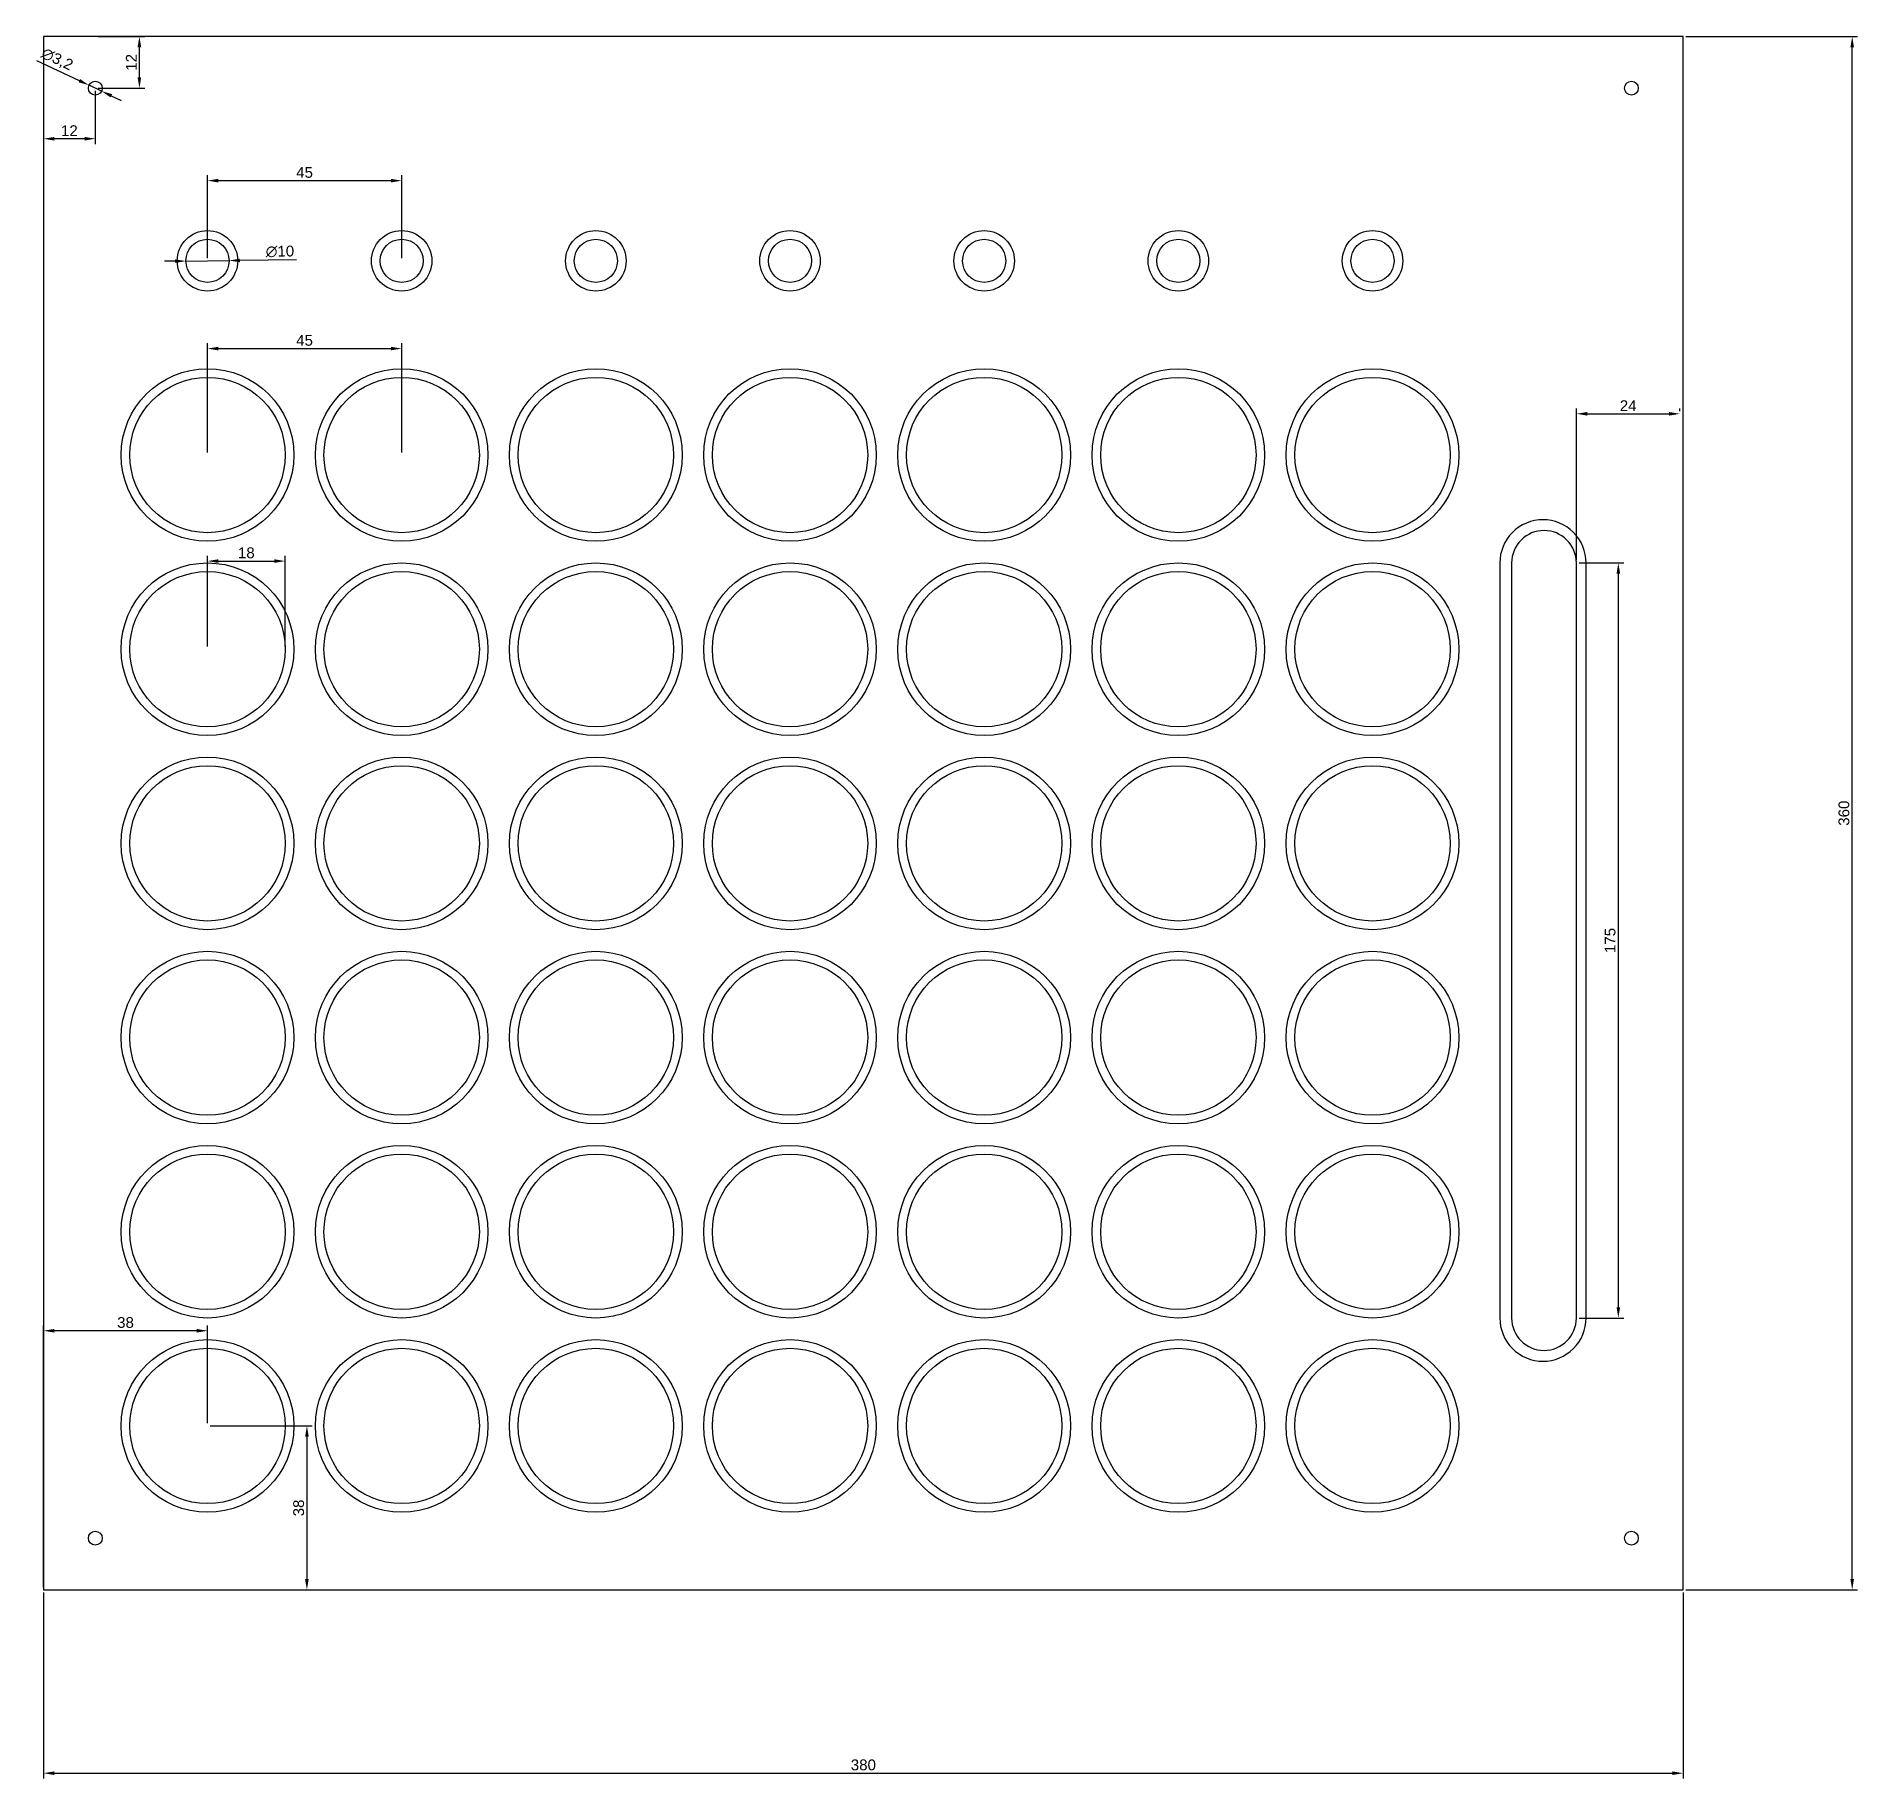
# Model space of a CAD drawing. Header units: millimetres. Extents: x -2 to 420, y -44 to 360.
import ezdxf

# ---------------------------------------------------------------- set-up
doc = ezdxf.new("R2010")
doc.units = ezdxf.units.MM
doc.layers.add('DIM', color=8, linetype='Continuous', plot=False)
doc.layers.add('Layer2', color=3, linetype='Continuous')
doc.styles.get("Standard").update_dxf_attribs({"font": 'arial.ttf'})
doc.dimstyles.new('ISO-25', dxfattribs={"dimtxt": 2.5, "dimasz": 2.5, "dimexe": 1.25, "dimexo": 0.625, "dimtad": 1, "dimtxsty": 'Standard', "dimcen": 2.5, "dimadec": 0, "dimazin": 0, "dimtfac": 1, "dimtmove": 0, "dimatfit": 3, "dimfxl": 1, "dimarcsym": 0})

# ---------------------------------------------------------------- blocks, each defined once
blk = doc.blocks.new('*U4')
blk.add_ellipse((0, 0), major_axis=(18, 0), ratio=1)
blk = doc.blocks.new('*U5')
at = {"color": 0, "linetype": 'ByBlock', "lineweight": -2, "transparency": 16777216}
for p in [(0, 225), (45, 225), (90, 225), (135, 225), (180, 225), (225, 225), (270, 225), (0, 180), (45, 180), (90, 180), (135, 180), (180, 180), (225, 180), (270, 180), (0, 135), (45, 135), (90, 135), (135, 135), (180, 135), (225, 135), (270, 135), (0, 90), (45, 90), (90, 90), (135, 90), (180, 90), (225, 90), (270, 90), (0, 45), (45, 45), (90, 45), (135, 45), (180, 45), (225, 45), (270, 45), (0, 0), (45, 0), (90, 0), (135, 0), (180, 0), (225, 0), (270, 0)]:
    blk.add_blockref('*U4', p, dxfattribs=at)
blk = doc.blocks.new('*U6')
blk.add_circle((0, 0), 5)
blk = doc.blocks.new('*U7')
at = {"color": 0, "linetype": 'ByBlock', "lineweight": -2, "transparency": 16777216}
for p in [(0, 0), (45, 0), (90, 0), (135, 0), (180, 0), (225, 0), (270, 0)]:
    blk.add_blockref('*U6', p, dxfattribs=at)
blk = doc.blocks.new('*D14')
at = {"layer": 'Defpoints', "color": 0, "transparency": 16777216}
for p in [(379.25, 272.55), (379.25, 272.55), (355.25, 238)]:
    blk.add_point(p, dxfattribs=at)
at = {"layer": 'DIM', "color": 0, "lineweight": -2, "transparency": 16777216}
for p, q in [((355.25, 238.63), (355.25, 273.8)), ((357.75, 272.55), (376.75, 272.55)), ((379.25, 273.17), (379.25, 273.8))]:
    blk.add_line(p, q, dxfattribs=at)
at = {"layer": 'DIM', "color": 0, "transparency": 16777216}
for points in [[(357.75, 272.96), (357.75, 272.13), (355.25, 272.55)], [(376.75, 272.96), (376.75, 272.13), (379.25, 272.55)]]:
    blk.add_solid(points, dxfattribs=at)
at = {"layer": 'DIM', "color": 0, "transparency": 16777216, "insert": (367.25, 274.43), "char_height": 2.5, "attachment_point": 5}
blk.add_mtext('24', dxfattribs=at)
blk = doc.blocks.new('*D15')
at = {"layer": 'Defpoints', "color": 0, "transparency": 16777216}
for p in [(355.25, 238), (364.97, 238), (355.25, 63)]:
    blk.add_point(p, dxfattribs=at)
at = {"layer": 'DIM', "color": 0, "lineweight": -2, "transparency": 16777216}
for p, q in [((355.87, 238), (366.22, 238)), ((364.97, 65.5), (364.97, 235.5)), ((355.87, 63), (366.22, 63))]:
    blk.add_line(p, q, dxfattribs=at)
at = {"layer": 'DIM', "color": 0, "transparency": 16777216}
for points in [[(364.56, 235.5), (365.39, 235.5), (364.97, 238)], [(364.56, 65.5), (365.39, 65.5), (364.97, 63)]]:
    blk.add_solid(points, dxfattribs=at)
at = {"layer": 'DIM', "color": 0, "transparency": 16777216, "insert": (363.07, 150.5), "char_height": 2.5, "attachment_point": 5, "rotation": 90}
blk.add_mtext('175', dxfattribs=at)
blk = doc.blocks.new('*D19')
at = {"layer": 'Defpoints', "color": 0, "transparency": 16777216}
for p in [(33, 307.94), (43, 308.06)]:
    blk.add_point(p, dxfattribs=at)
at = {"layer": 'DIM', "color": 0, "lineweight": -2, "transparency": 16777216}
for p, q in [((58.59, 308.23), (45.5, 308.08)), ((30.5, 307.92), (28, 307.89)), ((33, 307.94), (43, 308.06))]:
    blk.add_line(p, q, dxfattribs=at)
at = {"layer": 'DIM', "color": 0, "transparency": 16777216}
for points in [[(30.5, 308.33), (30.51, 307.5), (33, 307.94)], [(45.49, 308.5), (45.5, 307.67), (43, 308.06)]]:
    blk.add_solid(points, dxfattribs=at)
at = {"layer": 'DIM', "color": 0, "transparency": 16777216, "insert": (54.79, 310.16), "char_height": 2.5, "attachment_point": 5, "rotation": 0.6379}
blk.add_mtext('∅10', dxfattribs=at)
blk = doc.blocks.new('*D20')
at = {"layer": 'Defpoints', "color": 0, "transparency": 16777216}
for p in [(83, 326.58), (38, 308), (83, 308)]:
    blk.add_point(p, dxfattribs=at)
at = {"layer": 'DIM', "color": 0, "lineweight": -2, "transparency": 16777216}
for p, q in [((38, 308.62), (38, 327.83)), ((40.5, 326.58), (80.5, 326.58)), ((83, 308.62), (83, 327.83))]:
    blk.add_line(p, q, dxfattribs=at)
at = {"layer": 'DIM', "color": 0, "transparency": 16777216}
for points in [[(40.5, 326.99), (40.5, 326.16), (38, 326.58)], [(80.5, 326.99), (80.5, 326.16), (83, 326.58)]]:
    blk.add_solid(points, dxfattribs=at)
at = {"layer": 'DIM', "color": 0, "transparency": 16777216, "insert": (60.5, 328.47), "char_height": 2.5, "attachment_point": 5}
blk.add_mtext('45', dxfattribs=at)
blk = doc.blocks.new('*D24')
at = {"layer": 'Defpoints', "color": 0, "transparency": 16777216}
for p in [(83, 287.66), (38, 263), (83, 263)]:
    blk.add_point(p, dxfattribs=at)
at = {"layer": 'DIM', "color": 0, "lineweight": -2, "transparency": 16777216}
for p, q in [((38, 263.62), (38, 288.91)), ((40.5, 287.66), (80.5, 287.66)), ((83, 263.62), (83, 288.91))]:
    blk.add_line(p, q, dxfattribs=at)
at = {"layer": 'DIM', "color": 0, "transparency": 16777216}
for points in [[(40.5, 288.08), (40.5, 287.25), (38, 287.66)], [(80.5, 288.08), (80.5, 287.25), (83, 287.66)]]:
    blk.add_solid(points, dxfattribs=at)
at = {"layer": 'DIM', "color": 0, "transparency": 16777216, "insert": (60.5, 289.56), "char_height": 2.5, "attachment_point": 5}
blk.add_mtext('45', dxfattribs=at)
blk = doc.blocks.new('*D26')
at = {"layer": 'Defpoints', "color": 0, "transparency": 16777216}
for p in [(56, 238.42), (38, 218), (56, 218)]:
    blk.add_point(p, dxfattribs=at)
at = {"layer": 'DIM', "color": 0, "lineweight": -2, "transparency": 16777216}
for p, q in [((38, 218.62), (38, 239.67)), ((40.5, 238.42), (53.5, 238.42)), ((56, 218.62), (56, 239.67))]:
    blk.add_line(p, q, dxfattribs=at)
at = {"layer": 'DIM', "color": 0, "transparency": 16777216}
for points in [[(40.5, 238.84), (40.5, 238), (38, 238.42)], [(53.5, 238.84), (53.5, 238), (56, 238.42)]]:
    blk.add_solid(points, dxfattribs=at)
at = {"layer": 'DIM', "color": 0, "transparency": 16777216, "insert": (47, 240.32), "char_height": 2.5, "attachment_point": 5}
blk.add_mtext('18', dxfattribs=at)
blk = doc.blocks.new('*D27')
at = {"layer": 'Defpoints', "color": 0, "transparency": 16777216}
for p in [(0, 60.06), (0, 38), (38, 38)]:
    blk.add_point(p, dxfattribs=at)
at = {"layer": 'DIM', "color": 0, "lineweight": -2, "transparency": 16777216}
for p, q in [((0, 38.62), (0, 61.31)), ((35.5, 60.06), (2.5, 60.06)), ((38, 38.62), (38, 61.31))]:
    blk.add_line(p, q, dxfattribs=at)
at = {"layer": 'DIM', "color": 0, "transparency": 16777216}
for points in [[(2.5, 60.48), (2.5, 59.64), (0, 60.06)], [(35.5, 60.48), (35.5, 59.64), (38, 60.06)]]:
    blk.add_solid(points, dxfattribs=at)
at = {"layer": 'DIM', "color": 0, "transparency": 16777216, "insert": (19, 61.96), "char_height": 2.5, "attachment_point": 5}
blk.add_mtext('38', dxfattribs=at)
blk = doc.blocks.new('*D28')
at = {"layer": 'Defpoints', "color": 0, "transparency": 16777216}
for p in [(0, 60.06), (38, 38), (0, 0)]:
    blk.add_point(p, dxfattribs=at)
at = {"layer": 'DIM', "color": 0, "lineweight": -2, "transparency": 16777216}
for p, q in [((0, 0.62), (0, 61.31)), ((35.5, 60.06), (2.5, 60.06)), ((38, 38.62), (38, 61.31))]:
    blk.add_line(p, q, dxfattribs=at)
at = {"layer": 'DIM', "color": 0, "transparency": 16777216}
for points in [[(2.5, 60.48), (2.5, 59.64), (0, 60.06)], [(35.5, 60.48), (35.5, 59.64), (38, 60.06)]]:
    blk.add_solid(points, dxfattribs=at)
at = {"layer": 'DIM', "color": 0, "transparency": 16777216, "insert": (19, 61.96), "char_height": 2.5, "attachment_point": 5}
blk.add_mtext('38', dxfattribs=at)
blk = doc.blocks.new('*D29')
at = {"layer": 'Defpoints', "color": 0, "transparency": 16777216}
for p in [(38, 38), (38, 0), (61.04, 0)]:
    blk.add_point(p, dxfattribs=at)
at = {"layer": 'DIM', "color": 0, "lineweight": -2, "transparency": 16777216}
for p, q in [((38.63, 38), (62.29, 38)), ((61.04, 35.5), (61.04, 2.5)), ((38.63, 0), (62.29, 0))]:
    blk.add_line(p, q, dxfattribs=at)
at = {"layer": 'DIM', "color": 0, "transparency": 16777216}
for points in [[(60.62, 35.5), (61.46, 35.5), (61.04, 38)], [(60.62, 2.5), (61.46, 2.5), (61.04, 0)]]:
    blk.add_solid(points, dxfattribs=at)
at = {"layer": 'DIM', "color": 0, "transparency": 16777216, "insert": (59.14, 19), "char_height": 2.5, "attachment_point": 5, "rotation": 90}
blk.add_mtext('38', dxfattribs=at)
blk = doc.blocks.new('*D30')
at = {"layer": 'Defpoints', "color": 0, "transparency": 16777216}
for p in [(380, 360), (419.17, 360), (380, 0)]:
    blk.add_point(p, dxfattribs=at)
at = {"layer": 'DIM', "color": 0, "lineweight": -2, "transparency": 16777216}
for p, q in [((380.63, 360), (420.42, 360)), ((419.17, 2.5), (419.17, 357.5)), ((380.63, 0), (420.42, 0))]:
    blk.add_line(p, q, dxfattribs=at)
at = {"layer": 'DIM', "color": 0, "transparency": 16777216}
for points in [[(418.75, 357.5), (419.58, 357.5), (419.17, 360)], [(418.75, 2.5), (419.58, 2.5), (419.17, 0)]]:
    blk.add_solid(points, dxfattribs=at)
at = {"layer": 'DIM', "color": 0, "transparency": 16777216, "insert": (417.26, 180), "char_height": 2.5, "attachment_point": 5, "rotation": 90}
blk.add_mtext('360', dxfattribs=at)
blk = doc.blocks.new('*D31')
at = {"layer": 'Defpoints', "color": 0, "transparency": 16777216}
for p in [(0, 0), (380, 0), (380, -42.47)]:
    blk.add_point(p, dxfattribs=at)
at = {"layer": 'DIM', "color": 0, "lineweight": -2, "transparency": 16777216}
for p, q in [((0, -0.62), (0, -43.72)), ((380, -0.62), (380, -43.72)), ((2.5, -42.47), (377.5, -42.47))]:
    blk.add_line(p, q, dxfattribs=at)
at = {"layer": 'DIM', "color": 0, "transparency": 16777216}
for points in [[(2.5, -42.05), (2.5, -42.88), (0, -42.47)], [(377.5, -42.05), (377.5, -42.88), (380, -42.47)]]:
    blk.add_solid(points, dxfattribs=at)
at = {"layer": 'DIM', "color": 0, "transparency": 16777216, "insert": (190, -40.56), "char_height": 2.5, "attachment_point": 5}
blk.add_mtext('380', dxfattribs=at)
blk = doc.blocks.new('*D32')
at = {"layer": 'Defpoints', "color": 0, "transparency": 16777216}
for p in [(10.55, 348.68), (13.45, 347.32)]:
    blk.add_point(p, dxfattribs=at)
at = {"layer": 'DIM', "color": 0, "lineweight": -2, "transparency": 16777216}
for p, q in [((-1.65, 354.45), (8.29, 349.75)), ((13.45, 347.32), (10.55, 348.68)), ((15.71, 346.25), (17.97, 345.18))]:
    blk.add_line(p, q, dxfattribs=at)
at = {"layer": 'DIM', "color": 0, "transparency": 16777216}
for points in [[(8.47, 350.13), (8.12, 349.38), (10.55, 348.68)], [(15.88, 346.62), (15.53, 345.87), (13.45, 347.32)]]:
    blk.add_solid(points, dxfattribs=at)
at = {"layer": 'DIM', "color": 0, "transparency": 16777216, "insert": (3.12, 354.6), "char_height": 2.5, "attachment_point": 5, "rotation": 334.6949}
blk.add_mtext('∅3,2', dxfattribs=at)
blk = doc.blocks.new('*D33')
at = {"layer": 'Defpoints', "color": 0, "transparency": 16777216}
for p in [(12, 360), (22.22, 360), (12, 348)]:
    blk.add_point(p, dxfattribs=at)
at = {"layer": 'DIM', "color": 0, "lineweight": -2, "transparency": 16777216}
for p, q in [((12.63, 360), (23.47, 360)), ((22.22, 350.5), (22.22, 357.5)), ((12.63, 348), (23.47, 348))]:
    blk.add_line(p, q, dxfattribs=at)
at = {"layer": 'DIM', "color": 0, "transparency": 16777216}
for points in [[(21.8, 357.5), (22.63, 357.5), (22.22, 360)], [(21.8, 350.5), (22.63, 350.5), (22.22, 348)]]:
    blk.add_solid(points, dxfattribs=at)
at = {"layer": 'DIM', "color": 0, "transparency": 16777216, "insert": (20.34, 354), "char_height": 2.5, "attachment_point": 5, "rotation": 90}
blk.add_mtext('12', dxfattribs=at)
blk = doc.blocks.new('*D34')
at = {"layer": 'Defpoints', "color": 0, "transparency": 16777216}
for p in [(0, 348), (12, 348), (0, 336.29)]:
    blk.add_point(p, dxfattribs=at)
at = {"layer": 'DIM', "color": 0, "lineweight": -2, "transparency": 16777216}
for p, q in [((0, 347.38), (0, 335.04)), ((12, 347.38), (12, 335.04)), ((9.5, 336.29), (2.5, 336.29))]:
    blk.add_line(p, q, dxfattribs=at)
at = {"layer": 'DIM', "color": 0, "transparency": 16777216}
for points in [[(2.5, 336.71), (2.5, 335.87), (0, 336.29)], [(9.5, 336.71), (9.5, 335.87), (12, 336.29)]]:
    blk.add_solid(points, dxfattribs=at)
at = {"layer": 'DIM', "color": 0, "transparency": 16777216, "insert": (6, 338.17), "char_height": 2.5, "attachment_point": 5}
blk.add_mtext('12', dxfattribs=at)
blk = doc.blocks.new('*U35')
at = {"layer": 'Layer2'}
blk.add_circle((0, 0), 20, dxfattribs=at)
blk = doc.blocks.new('*U36')
at = {"layer": 'Layer2', "color": 0, "linetype": 'ByBlock', "lineweight": -2, "transparency": 16777216}
for p in [(0, 225), (45, 225), (90, 225), (135, 225), (180, 225), (225, 225), (270, 225), (0, 180), (45, 180), (90, 180), (135, 180), (180, 180), (225, 180), (270, 180), (0, 135), (45, 135), (90, 135), (135, 135), (180, 135), (225, 135), (270, 135), (0, 90), (45, 90), (90, 90), (135, 90), (180, 90), (225, 90), (270, 90), (0, 45), (45, 45), (90, 45), (135, 45), (180, 45), (225, 45), (270, 45), (0, 0), (45, 0), (90, 0), (135, 0), (180, 0), (225, 0), (270, 0)]:
    blk.add_blockref('*U35', p, dxfattribs=at)
blk = doc.blocks.new('*U37')
at = {"layer": 'Layer2'}
blk.add_circle((0, 0), 7, dxfattribs=at)
blk = doc.blocks.new('*U38')
at = {"layer": 'Layer2', "color": 0, "linetype": 'ByBlock', "lineweight": -2, "transparency": 16777216}
for p in [(0, 0), (45, 0), (90, 0), (135, 0), (180, 0), (225, 0), (270, 0)]:
    blk.add_blockref('*U37', p, dxfattribs=at)

msp = doc.modelspace()

# ---------------------------------------------------------------- linework, layer by layer
msp.add_lwpolyline([(0, 0), (380, 0), (380, 360), (0, 360)], close=True)
msp.add_lwpolyline([(0, 0), (380, 0), (380, 360), (0, 360)], close=True)
msp.add_lwpolyline([(347.746, 55.5), (347.746, 55.5, 0.4142136), (355.246, 63), (355.246, 238, 0.4142136), (347.746, 245.5), (347.746, 245.5, 0.4142136), (340.246, 238), (340.246, 63, 0.4142136)], format="xyb", close=True)
for centre in [(12, 348), (368, 348), (12, 12), (368, 12)]:
    msp.add_circle(centre, 1.6)
at = {"layer": 'Layer2'}
msp.add_lwpolyline([(0, 0), (380, 0), (380, 360), (0, 360)], close=True, dxfattribs=at)
msp.add_lwpolyline([(347.5, 53), (347.5, 53, 0.4142136), (357.5, 63), (357.5, 238, 0.4142136), (347.5, 248), (347.5, 248, 0.4142136), (337.5, 238), (337.5, 63, 0.4142136)], format="xyb", close=True, dxfattribs=at)
for centre in [(12, 348), (368, 348), (12, 12), (368, 12)]:
    msp.add_circle(centre, 1.6, dxfattribs=at)

# ---------------------------------------------------------------- block references
for name, p in [('*U7', (38, 308)), ('*U5', (38, 38))]:
    msp.add_blockref(name, p)
for name, p in [('*U38', (38, 308)), ('*U36', (38, 38))]:
    msp.add_blockref(name, p, dxfattribs=at)

# ---------------------------------------------------------------- dimensions: what is measured, and where the dimension line sits
at = {"layer": 'DIM'}
for base, p1, p2, angle, picture, middle in [((22.217, 360), (12, 348), (12, 360), 90, '*D33', (20.336, 354)), ((379.25, 272.547), (355.246, 238), (379.25, 272.547), 180, '*D14', (367.248, 274.427)), ((364.972, 238), (355.246, 63), (355.246, 238), 90, '*D15', (363.071, 150.5)), ((61.041, 0), (38, 38), (38, 0), 90, '*D29', (59.138, 19))]:
    dim = msp.add_linear_dim(base=base, p1=p1, p2=p2, angle=angle, dimstyle='ISO-25', dxfattribs=at)
    dim.commit()
    dim.dimension.update_dxf_attribs({"geometry": picture, "text_midpoint": middle})
dim = msp.add_aligned_dim(p1=(380, 0), p2=(380, 360), distance=-39.166, dimstyle='ISO-25', dxfattribs=at)
dim.commit()
dim.dimension.update_dxf_attribs({"geometry": '*D30', "text_midpoint": (417.263, 180)})
dim = msp.add_diameter_dim_2p(p1=(13.446, 347.316), p2=(10.554, 348.684), dimstyle='ISO-25', dxfattribs=at)
dim.commit()
dim.dimension.update_dxf_attribs({"geometry": '*D32', "text_midpoint": (2.193, 352.637)})
for base, p1, p2, picture, middle in [((0, 336.291), (12, 348), (0, 348), '*D34', (6, 338.172)), ((83, 326.577), (38, 308), (83, 308), '*D20', (60.5, 328.474)), ((83, 287.663), (38, 263), (83, 263), '*D24', (60.5, 289.559)), ((56, 238.42), (38, 218), (56, 218), '*D26', (47, 240.322)), ((0, 60.06), (38, 38), (0, 38), '*D27', (19, 61.963)), ((380, -42.465), (0, 0), (380, 0), '*D31', (190, -40.563))]:
    dim = msp.add_linear_dim(base=base, p1=p1, p2=p2, dimstyle='ISO-25', dxfattribs=at)
    dim.commit()
    dim.dimension.update_dxf_attribs({"geometry": picture, "text_midpoint": middle})
dim = msp.add_diameter_dim_2p(p1=(33, 307.944), p2=(43, 308.056), dimstyle='ISO-25', dxfattribs=at)
dim.commit()
dim.dimension.update_dxf_attribs({"geometry": '*D19', "text_midpoint": (54.815, 308.187), "dimtype": 163})
dim = msp.add_linear_dim(base=(0, 60.06), p1=(38, 38), p2=(0, 0), dimstyle='ISO-25', override={"dimtmove": 1}, dxfattribs=at)
dim.commit()
dim.dimension.update_dxf_attribs({"geometry": '*D28', "text_midpoint": (19, 61.963)})

doc.saveas('drawing.dxf')
